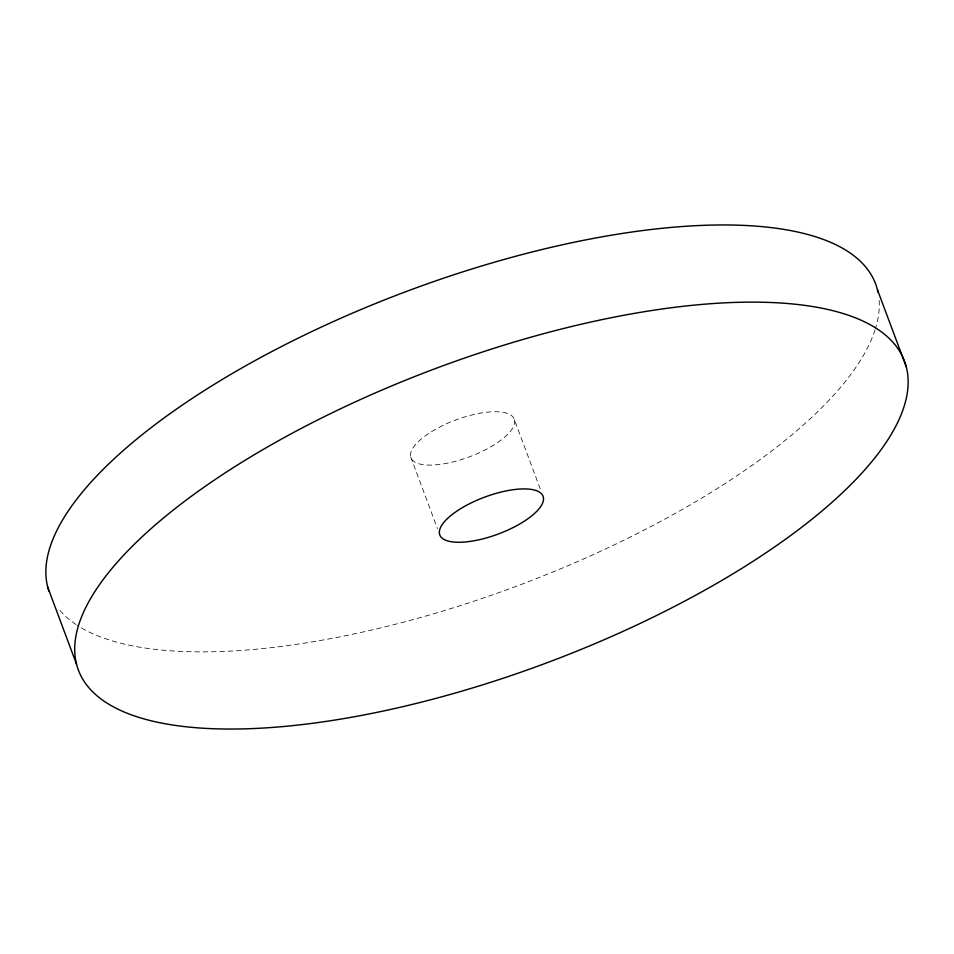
<?xml version="1.0" encoding="UTF-8"?>
<svg xmlns="http://www.w3.org/2000/svg" width="954" height="954" viewBox="0 0 954 954"><rect width="100%" height="100%" fill="white"/><g stroke="black" fill="none" stroke-linecap="round" stroke-linejoin="round"><path stroke-width="0.72" stroke-dasharray="4.77 3.58" d="M514.433 419.832A55.129 19.664 -20.5 0 1 440.891 464.288A55.129 19.664 -20.5 0 1 432.4 431.125A55.129 19.664 -20.5 0 1 514.433 419.832L540.715 490.117M410.709 456.99L437.504 528.659M879.147 300.379A440.986 157.315 -20.5 0 1 875.557 328.259M875.068 329.81A440.986 157.315 -20.5 0 1 514.051 587.115A440.986 157.315 -20.5 0 1 77.179 625.287M76.093 624.584A440.986 157.315 -20.5 0 1 58.576 608.759"/><path stroke-width="1.43" d="M877.441 289.742L906.3 366.92A440.986 157.315 -20.5 0 1 317.932 722.572A440.986 157.315 -20.5 0 1 250.043 457.264A440.986 157.315 -20.5 0 1 906.3 366.92M47.7 587.08L76.558 664.258M48.904 591.134A440.986 157.315 -20.5 0 1 421.274 285.997A440.986 157.315 -20.5 0 1 878.038 292.329M469.738 541.467A55.129 19.664 -20.5 0 0 543.291 497.01A55.129 19.664 -20.5 0 0 461.259 508.303A55.129 19.664 -20.5 0 0 469.738 541.467"/></g></svg>
